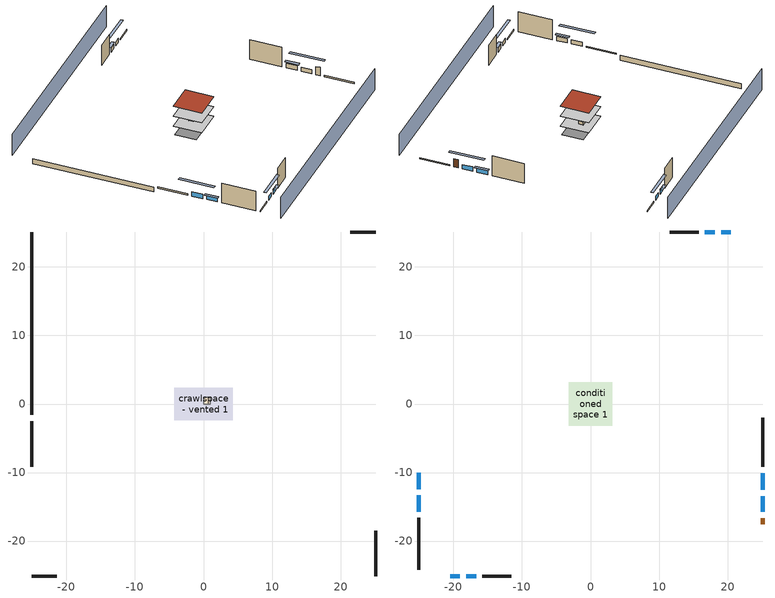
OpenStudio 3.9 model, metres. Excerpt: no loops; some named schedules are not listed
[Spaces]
crawlspace - vented 1
 floor foundation (Slab1 construction): -4.29,-2.38 -4.29,2.38 4.29,2.38 4.29,-2.38 z-0.91
 wall outside (RimJoist1 construction): -25.11,-2.52 -25.11,-9.14 z0.3:0.61
 wall outside (RimJoist2 construction): 25.11,25.11 21.42,25.11 z0.3:0.61
 wall outside (RimJoist3 construction): 25.11,-25.11 25.11,-18.49 z0.3:0.61
 wall outside (RimJoist4 construction): -25.11,-25.11 -21.42,-25.11 z0.3:0.61
 wall foundation (FoundationWall1 construction): -25.11,25.11 -25.11,-1.59 z-0.91:0.3
furnace airloop ret air space
 floor adiabatic (AdiabaticConst): 0,0 0,1 1,1 1,0 z0
 wall adiabatic (AdiabaticConst): 0,1 0,0 1,0 1,1 0,1 z0:1
 ceiling adiabatic (AdiabaticConst): 1,0 1,1 0,1 0,0 z1
conditioned space 1
 floor to crawlspace - vented 1 (Floor1 construction): -3.2,-3.2 -3.2,3.2 3.2,3.2 3.2,-3.2 z0.3
 floor adiabatic (AdiabaticFloorConstruction): -3.2,-3.2 -3.2,3.2 3.2,3.2 3.2,-3.2 z2.74
 wall outside (Wall1 construction): -25.11,-16.63 -25.11,-24.18 z0.3:5.18
 wall outside (Wall2 construction): 15.78,25.11 11.58,25.11 z0.3:5.18
 wall outside (Wall3 construction): 25.11,-9.16 25.11,-1.99 z0.3:5.18
 wall outside (Wall4 construction): -15.78,-25.11 -11.58,-25.11 z0.3:5.18
 wall outside (AdiabaticWallConstruction): -25.11,-10.06 -25.11,-12.42 / -25.11,-13.34 -25.11,-15.7 z0.3:1.37; 20.49,25.11 19.06,25.11 / 18.13,25.11 16.7,25.11 / -20.49,-25.11 -19.06,-25.11 / -18.13,-25.11 -16.7,-25.11 z0.3:1.28; 25.11,-15.72 25.11,-13.45 z0.3:1.34; 25.11,-12.53 25.11,-10.09 z0.3:1.4
 wall outside (AdiabaticWallConstruction 1): 25.11,-17.57 25.11,-16.65 z0.3:2.34
 window (WindowConstruction): -25.11,-10.06 -25.11,-12.42 z0.3:1.37
 window (WindowConstruction 1): -25.11,-13.35 -25.11,-15.7 z0.3:1.37
 window (WindowConstruction 2): 20.49,25.11 19.06,25.11 z0.3:1.28
 window (WindowConstruction 3): 18.13,25.11 16.7,25.11 z0.3:1.28
 window (WindowConstruction 4): 25.11,-15.72 25.11,-13.45 z0.3:1.34
 window (WindowConstruction 5): 25.11,-12.52 25.11,-10.09 z0.3:1.4
 window (WindowConstruction 6): -20.49,-25.11 -19.06,-25.11 z0.3:1.28
 window (WindowConstruction 7): -18.13,-25.11 -16.7,-25.11 z0.3:1.28
 door (Door): 25.11,-17.56 25.11,-16.65 z0.3:2.34
 ceiling adiabatic (AdiabaticFloorConstruction): 3.2,-3.2 3.2,3.2 -3.2,3.2 -3.2,-3.2 z2.74
 roof outside (Roof1 construction): -3.2,3.2 -3.2,-3.2 3.2,-3.2 3.2,3.2 z5.18
shading: -25.11,-29.68 25.11,-29.68 / 25.11,29.68 -25.11,29.68 z0:5.18; -25.11,-15.16 -25.11,-7.32 -25.72,-7.32 -25.72,-15.16 z4.11; -25.11,-16 -25.11,-13.04 -25.72,-13.04 -25.72,-16 z1.68; 16.32,25.11 23.23,25.11 23.23,25.72 16.32,25.72 z4.02; 16.4,25.11 18.44,25.11 18.44,25.72 16.4,25.72 z1.58; 25.11,-10.71 25.11,-18.46 25.72,-18.46 25.72,-10.71 z4.08; 25.11,-9.78 25.11,-12.83 25.72,-12.83 25.72,-9.78 z1.71; -16.32,-25.11 -23.23,-25.11 -23.23,-25.72 -16.32,-25.72 z4.02; -16.4,-25.11 -18.44,-25.11 -18.44,-25.72 -16.4,-25.72 z1.58
[Site]
Portland Intl Arpt_OR: Latitude {deg}=45.59; Longitude {deg}=-122.6; Time Zone {hr}=-8; Elevation {m}=33; Terrain=Suburbs; Keep Site Location Information=Yes
[Site:GroundTemperature:Shallow]
10.2558, 8.96328, 8.85977, 9.47314, 11.9355, 14.3863, 16.5111, 17.8571, 17.9714, 16.8767, 14.8061, 12.4304
[Site:WaterMainsTemperature]
Calculation Method=Schedule; Temperature Schedule=mains temperature schedule
[Building]
Building 1
[Material] Roughness=Rough
Name | Thickness {m} | Conductivity {W/m-K} | Density {kg/m3} | Specific Heat {J/kg-K} | Thermal Absorptance | Solar Absorptance | Visible Absorptance
asphalt or fiberglass shingles | 0.00635 | 0.162714 | 1121.4 | 1465.45 | 0.9 | 0.85 | 0.85
roof rigid ins | 0.103632 | 0.029427 | 32.04 | 1214.23 | 0.9 | 0.7 | 0.7
osb sheathing 0.75 in. | 0.01905 | 0.115458 | 512.64 | 1214.23 | 0.9 | 0.7 | 0.7
roof stud and cavity | 0.2032 | 0.0472382 | 78.34581 | 1123.46 | 0.9 | 0.7 | 0.7
gypsum board | 0.0127 | 0.160291 | 801 | 837.4 | 0.9 | 0.6 | 0.6
wood siding | 0.0254 | 0.102417 | 544.68 | 1172.36 | 0.9 | 0.85 | 0.85
osb sheathing 0.5 in. | 0.0127 | 0.115458 | 512.64 | 1214.23 | 0.9 | 0.7 | 0.7
wall stud and cavity | 0.1397 | 0.117713 | 139.0536 | 1170.24 | 0.9 | 0.7 | 0.7
rim joist stud and cavity | 0.0508 | 0.178688 | 50.32683 | 1063.81 | 0.9 | 0.6 | 0.6
floor stud and cavity | 0.1397 | 0.923637 | 92.3553 | 1139.71 | 0.9 | 0.7 | 0.7
floor covering | 0.0127 | 0.0433444 | 54.468 | 1339.84 | 0.9 | 0.6 | 0.6
concrete 8.0 in. | 0.2032 | 1.803125 | 2242.8 | 837.4 | 0.9 | 0.7 | 0.7
soil 0.5 in. | 0.0127 | 1.3848 | 1842.3 | 418.7 | 0.9 | 0.7 | 0.7
wood siding 1; wood siding 2 | 0.0254 | 0.102417 | 544.68 | 1172.36
wall rigid ins; floor rigid ins | 0.512978 | 0.029427 | 32.04 | 1214.23 | 0.9 | 0.7 | 0.7
wall stud and cavity 1 | 0.0889 | 0.380278 | 52.3479 | 1209.89 | 0.9 | 0.7 | 0.7
door material | 0.04445 | 0.0612267 | 512.64 | 1214.23 | 0.9 | 0.7 | 0.7
floor stud and cavity 1 | 0.1397 | 1.75129 | 37.0049 | 1207.88 | 0.9 | 0.7 | 0.7
wall stud and cavity 2 | 0.0889 | 0.391764 | 83.0341 | 1211.67 | 0.9 | 0.7 | 0.7
furniture material conditioned space 1 | 0.1524 | 0.115458 | 640.8 | 1214.23 | 0.9 | 0.6 | 0.6
[Construction]
Roof1 construction: asphalt or fiberglass shingles, roof rigid ins, osb sheathing 0.75 in., roof stud and cavity, gypsum board
Wall1 construction; Wall2 construction; Wall3 construction; Wall4 construction: wood siding, osb sheathing 0.5 in., wall stud and cavity, gypsum board
RimJoist1 construction; RimJoist2 construction; RimJoist3 construction; RimJoist4 construction: wood siding, rim joist stud and cavity
Floor1 construction: floor stud and cavity, osb sheathing 0.75 in., floor covering
FoundationWall1 construction: concrete 8.0 in.
Slab1 construction: soil 0.5 in.
WindowConstruction; WindowConstruction 1; WindowConstruction 2; WindowConstruction 3; WindowConstruction 4; WindowConstruction 5; WindowConstruction 6; WindowConstruction 7: WindowMaterial
AdiabaticWallConstruction: wood siding 1, wall rigid ins, wall stud and cavity 1, gypsum board
Door: door material
AdiabaticWallConstruction 1: wood siding 2, wall rigid ins, wall stud and cavity 1, gypsum board
AdiabaticFloorConstruction: floor stud and cavity 1, floor rigid ins, osb sheathing 0.75 in., floor covering
PartitionWallConstruction: gypsum board, wall stud and cavity 2, gypsum board
furniture construction conditioned space 1: furniture material conditioned space 1
AdiabaticConst: Adiabatic
[WindowMaterial:SimpleGlazingSystem]
WindowMaterial: U-Factor {W/m2-K}=2.78222; Solar Heat Gain Coefficient=0.56
[Material:NoMass]
Adiabatic: Roughness=Rough; Thermal Resistance {m2-K/W}=176.1
[ThermalZone] Multiplier=1; Use Ideal Air Loads=No
Name | Volume {m3} | Thermostat
conditioned space | 199.577 | conditioned space temperature setpoint
crawlspace - vented | 49.8943
furnace airloop ret air zone | 1
[Sizing:Zone] Zone Cooling Design Supply Air Temperature Input Method=SupplyAirTemperature; Zone Cooling Design Supply Air Temperature {C}=14; Zone Cooling Design Supply Air Temperature Difference {deltaC}=11.11; Zone Heating Design Supply Air Temperature Input Method=SupplyAirTemperature; Zone Heating Design Supply Air Temperature {C}=40; Zone Heating Design Supply Air Temperature Difference {deltaC}=11.11; Zone Cooling Design Supply Air Humidity Ratio {kg-H2O/kg-air}=0.0085; Zone Heating Design Supply Air Humidity Ratio {kg-H2O/kg-air}=0.008; Cooling Design Air Flow Method=DesignDay; Heating Design Air Flow Method=DesignDay; Account for Dedicated Outdoor Air System=No; Dedicated Outdoor Air System Control Strategy=NeutralSupplyAir; Dedicated Outdoor Air Low Setpoint Temperature for Design {C}=autosize; Dedicated Outdoor Air High Setpoint Temperature for Design {C}=autosize; Zone Load Sizing Method=Sensible Load Only No Latent Load; Zone Latent Cooling Design Supply Air Humidity Ratio Input Method=HumidityRatioDifference; Zone Cooling Design Supply Air Humidity Ratio Difference {kgWater/kgDryAir}=0.005; Zone Latent Heating Design Supply Air Humidity Ratio Input Method=HumidityRatioDifference; Zone Humidification Design Supply Air Humidity Ratio Difference {kgWater/kgDryAir}=0.005; Sizing Option=Coincident
crawlspace - vented; furnace airloop ret air zone
[Space]
Name | Thermal Zone | Volume {m3}
conditioned space 1 | conditioned space | 199.577
crawlspace - vented 1 | crawlspace - vented | 49.8943
furnace airloop ret air space | furnace airloop ret air zone
[ThermostatSetpoint:DualSetpoint]
conditioned space temperature setpoint: Heating Setpoint Temperature Schedule=heating setpoint; Cooling Setpoint Temperature Schedule=cooling setpoint; Temperature Difference Between Cutout And Setpoint {deltaC}=0
[Foundation:Kiva]
Foundation Kiva 1: Initial Indoor Air Temperature {C}=8.58325; Wall Height Above Grade {m}=0.3048; Wall Depth Below Slab {m}=0.2032
[Foundation:Kiva:Settings]
Soil Conductivity {W/m-K}=1.3848; Soil Density {kg/m3}=1842.3; Soil Specific Heat {J/kg-K}=418.7; Ground Solar Absorptivity=0.9; Ground Thermal Absorptivity=0.9; Ground Surface Roughness {m}=0.03; Far-Field Width {m}=40; Deep-Ground Boundary Condition=ZeroFlux; Deep-Ground Depth {m}=40; Minimum Cell Dimension {m}=0.2; Maximum Cell Growth Coefficient=3; Simulation Timestep=Timestep
[SurfaceProperty:ExposedFoundationPerimeter]
Slab1: Exposed Perimeter Calculation Method=TotalExposedPerimeter; Total Exposed Perimeter {m}=26.70048
[SurfaceProperty:IncidentSolarMultiplier] Incident Solar Multiplier=1; Incident Solar Multiplier Schedule=trans schedule winter=0.85 summer=0.7
Window1; Window2; Window3; Window4; Window5; Window6; Window7; Window8
[InternalMass:Definition] Design Level Calculation Method=SurfaceArea
Name | Construction | Surface Area {m2}
partition wall mass | PartitionWallConstruction | 81.84758
furniture mass conditioned space 1 | furniture construction conditioned space 1 | 32.73903
[InternalMass] Space or SpaceType=conditioned space 1; Multiplier=1
Name | Internal Mass Definition
partition wall mass | partition wall mass
furniture mass conditioned space 1 | furniture mass conditioned space 1
[EnergyManagementSystem:Sensor]
Name | Output Variable or Output Meter Index Key | Output Variable or Output Meter
water_heater_T_set | water heater setpoint | Schedule Value
out_pb_s |  | Site Outdoor Air Barometric Pressure
out_wt_s |  | Site Outdoor Air Humidity Ratio
site_vw_s |  | Site Wind Speed
cool_season | cooling season schedule | Schedule Value
furnace_airloop_AH_MFR_s | Node 5 | System Node Mass Flow Rate
furnace_airloop_AH_VFR_s | Node 5 | System Node Current Density Volume Flow Rate
furnace_airloop_AH_Tout_s | Node 5 | System Node Temperature
furnace_airloop_AH_Wout_s | Node 5 | System Node Humidity Ratio
furnace_airloop_RA_T_s | Node 8 | System Node Temperature
furnace_airloop_Ra_W_s | Node 8 | System Node Humidity Ratio
furnace_airloop_0_DZ_T_s | crawlspace - vented | Zone Air Temperature
furnace_airloop_0_DZ_W_s | crawlspace - vented | Zone Mean Air Humidity Ratio
natural_vent_s | natural vent schedule | Schedule Value
htg_sp_s | heating setpoint | Schedule Value
clg_sp_s | cooling setpoint | Schedule Value
mech_vent_range_fan_0_sch_s | mech vent range fan 0 schedule | Schedule Value
mech_vent_bath_fan_0_sch_s | mech vent bath fan 0 schedule | Schedule Value
clothes_dryer_exhaust_0_sch_s | clothes_dryer | Schedule Value
htg_load_cond |  | Heating:EnergyTransfer:Zone:CONDITIONED SPACE
clg_load_cond |  | Cooling:EnergyTransfer:Zone:CONDITIONED SPACE
htg_load_duct |  | Heating:EnergyTransfer:Zone:FURNACE AIRLOOP RET AIR ZONE
clg_load_duct |  | Cooling:EnergyTransfer:Zone:FURNACE AIRLOOP RET AIR ZONE
s_conv | Floor1 | Surface Inside Face Convection Heat Gain Energy
s_ig | Floor1 | Surface Inside Face Internal Gains Radiation Heat Gain Energy
s_sol | Floor1 | Surface Inside Face Solar Radiation Heat Gain Energy
s_lgt | Floor1 | Surface Inside Face Lights Radiation Heat Gain Energy
s_surf | Floor1 | Surface Inside Face Net Surface Thermal Radiation Heat Gain Energy
s_conv_1 | inferred conditioned ceiling | Surface Inside Face Convection Heat Gain Energy
s_ig_1 | inferred conditioned ceiling | Surface Inside Face Internal Gains Radiation Heat Gain Energy
s_sol_1 | inferred conditioned ceiling | Surface Inside Face Solar Radiation Heat Gain Energy
s_lgt_1 | inferred conditioned ceiling | Surface Inside Face Lights Radiation Heat Gain Energy
s_surf_1 | inferred conditioned ceiling | Surface Inside Face Net Surface Thermal Radiation Heat Gain Energy
s_conv_2 | inferred conditioned floor | Surface Inside Face Convection Heat Gain Energy
s_ig_2 | inferred conditioned floor | Surface Inside Face Internal Gains Radiation Heat Gain Energy
s_sol_2 | inferred conditioned floor | Surface Inside Face Solar Radiation Heat Gain Energy
s_lgt_2 | inferred conditioned floor | Surface Inside Face Lights Radiation Heat Gain Energy
s_surf_2 | inferred conditioned floor | Surface Inside Face Net Surface Thermal Radiation Heat Gain Energy
s_conv_3 | Roof1 | Surface Inside Face Convection Heat Gain Energy
s_ig_3 | Roof1 | Surface Inside Face Internal Gains Radiation Heat Gain Energy
s_sol_3 | Roof1 | Surface Inside Face Solar Radiation Heat Gain Energy
s_lgt_3 | Roof1 | Surface Inside Face Lights Radiation Heat Gain Energy
s_surf_3 | Roof1 | Surface Inside Face Net Surface Thermal Radiation Heat Gain Energy
ss_sol | Door1 | Surface Inside Face Solar Radiation Heat Gain Energy
ss_lgt | Door1 | Surface Inside Face Lights Radiation Heat Gain Energy
ss_conv | Door1 | Surface Inside Face Convection Heat Gain Energy
ss_ig | Door1 | Surface Inside Face Internal Gains Radiation Heat Gain Energy
ss_surf | Door1 | Surface Inside Face Net Surface Thermal Radiation Heat Gain Energy
ss_conv_1 | Window1 | Surface Inside Face Convection Heat Gain Energy
ss_ig_1 | Window1 | Surface Inside Face Internal Gains Radiation Heat Gain Energy
ss_surf_1 | Window1 | Surface Inside Face Net Surface Thermal Radiation Heat Gain Energy
ss_trans_in | Window1 | Surface Window Transmitted Solar Radiation Rate
ss_back_out | Window1 | Surface Window Shortwave from Zone Back Out Window Heat Transfer Rate
ss_trans_out | Window1 | Surface Inside Face Initial Transmitted Diffuse Transmitted Out Window Solar Radiation Rate
ss_conv_2 | Window2 | Surface Inside Face Convection Heat Gain Energy
ss_ig_2 | Window2 | Surface Inside Face Internal Gains Radiation Heat Gain Energy
ss_surf_2 | Window2 | Surface Inside Face Net Surface Thermal Radiation Heat Gain Energy
ss_trans_in_1 | Window2 | Surface Window Transmitted Solar Radiation Rate
ss_back_out_1 | Window2 | Surface Window Shortwave from Zone Back Out Window Heat Transfer Rate
ss_trans_out_1 | Window2 | Surface Inside Face Initial Transmitted Diffuse Transmitted Out Window Solar Radiation Rate
ss_conv_3 | Window3 | Surface Inside Face Convection Heat Gain Energy
ss_ig_3 | Window3 | Surface Inside Face Internal Gains Radiation Heat Gain Energy
ss_surf_3 | Window3 | Surface Inside Face Net Surface Thermal Radiation Heat Gain Energy
ss_trans_in_2 | Window3 | Surface Window Transmitted Solar Radiation Rate
ss_back_out_2 | Window3 | Surface Window Shortwave from Zone Back Out Window Heat Transfer Rate
ss_trans_out_2 | Window3 | Surface Inside Face Initial Transmitted Diffuse Transmitted Out Window Solar Radiation Rate
ss_conv_4 | Window4 | Surface Inside Face Convection Heat Gain Energy
ss_ig_4 | Window4 | Surface Inside Face Internal Gains Radiation Heat Gain Energy
ss_surf_4 | Window4 | Surface Inside Face Net Surface Thermal Radiation Heat Gain Energy
ss_trans_in_3 | Window4 | Surface Window Transmitted Solar Radiation Rate
ss_back_out_3 | Window4 | Surface Window Shortwave from Zone Back Out Window Heat Transfer Rate
ss_trans_out_3 | Window4 | Surface Inside Face Initial Transmitted Diffuse Transmitted Out Window Solar Radiation Rate
ss_conv_5 | Window5 | Surface Inside Face Convection Heat Gain Energy
ss_ig_5 | Window5 | Surface Inside Face Internal Gains Radiation Heat Gain Energy
ss_surf_5 | Window5 | Surface Inside Face Net Surface Thermal Radiation Heat Gain Energy
ss_trans_in_4 | Window5 | Surface Window Transmitted Solar Radiation Rate
ss_back_out_4 | Window5 | Surface Window Shortwave from Zone Back Out Window Heat Transfer Rate
ss_trans_out_4 | Window5 | Surface Inside Face Initial Transmitted Diffuse Transmitted Out Window Solar Radiation Rate
ss_conv_6 | Window6 | Surface Inside Face Convection Heat Gain Energy
ss_ig_6 | Window6 | Surface Inside Face Internal Gains Radiation Heat Gain Energy
ss_surf_6 | Window6 | Surface Inside Face Net Surface Thermal Radiation Heat Gain Energy
ss_trans_in_5 | Window6 | Surface Window Transmitted Solar Radiation Rate
ss_back_out_5 | Window6 | Surface Window Shortwave from Zone Back Out Window Heat Transfer Rate
ss_trans_out_5 | Window6 | Surface Inside Face Initial Transmitted Diffuse Transmitted Out Window Solar Radiation Rate
ss_conv_7 | Window7 | Surface Inside Face Convection Heat Gain Energy
ss_ig_7 | Window7 | Surface Inside Face Internal Gains Radiation Heat Gain Energy
ss_surf_7 | Window7 | Surface Inside Face Net Surface Thermal Radiation Heat Gain Energy
ss_trans_in_6 | Window7 | Surface Window Transmitted Solar Radiation Rate
ss_back_out_6 | Window7 | Surface Window Shortwave from Zone Back Out Window Heat Transfer Rate
ss_trans_out_6 | Window7 | Surface Inside Face Initial Transmitted Diffuse Transmitted Out Window Solar Radiation Rate
ss_conv_8 | Window8 | Surface Inside Face Convection Heat Gain Energy
ss_ig_8 | Window8 | Surface Inside Face Internal Gains Radiation Heat Gain Energy
ss_surf_8 | Window8 | Surface Inside Face Net Surface Thermal Radiation Heat Gain Energy
ss_trans_in_7 | Window8 | Surface Window Transmitted Solar Radiation Rate
ss_back_out_7 | Window8 | Surface Window Shortwave from Zone Back Out Window Heat Transfer Rate
ss_trans_out_7 | Window8 | Surface Inside Face Initial Transmitted Diffuse Transmitted Out Window Solar Radiation Rate
s_conv_4 | Wall1 | Surface Inside Face Convection Heat Gain Energy
s_ig_4 | Wall1 | Surface Inside Face Internal Gains Radiation Heat Gain Energy
s_sol_4 | Wall1 | Surface Inside Face Solar Radiation Heat Gain Energy
s_lgt_4 | Wall1 | Surface Inside Face Lights Radiation Heat Gain Energy
s_surf_4 | Wall1 | Surface Inside Face Net Surface Thermal Radiation Heat Gain Energy
s_conv_5 | Wall2 | Surface Inside Face Convection Heat Gain Energy
s_ig_5 | Wall2 | Surface Inside Face Internal Gains Radiation Heat Gain Energy
s_sol_5 | Wall2 | Surface Inside Face Solar Radiation Heat Gain Energy
s_lgt_5 | Wall2 | Surface Inside Face Lights Radiation Heat Gain Energy
s_surf_5 | Wall2 | Surface Inside Face Net Surface Thermal Radiation Heat Gain Energy
s_conv_6 | Wall3 | Surface Inside Face Convection Heat Gain Energy
s_ig_6 | Wall3 | Surface Inside Face Internal Gains Radiation Heat Gain Energy
s_sol_6 | Wall3 | Surface Inside Face Solar Radiation Heat Gain Energy
s_lgt_6 | Wall3 | Surface Inside Face Lights Radiation Heat Gain Energy
s_surf_6 | Wall3 | Surface Inside Face Net Surface Thermal Radiation Heat Gain Energy
s_conv_7 | Wall4 | Surface Inside Face Convection Heat Gain Energy
s_ig_7 | Wall4 | Surface Inside Face Internal Gains Radiation Heat Gain Energy
[ElectricEquipment:Definition] Design Level Calculation Method=EquipmentLevel
Name | Design Level {W} | Fraction Latent | Fraction Radiant | Fraction Lost
ceiling fan | 17.4759 | 0 | 0.558 | 0
clothes washer | 314.144 | 0.03 | 0.162 | 0.7
clothes dryer | 363.697 | 0.015 | 0.081 | 0.85
dishwasher | 887.928 | 0.3 | 0.18 | 0.4
fridge | 51.9007 | 0 | 0.6 | 0
freezer | 194.914 | 0 | 0.6 | 0
cooking range | 1444.59 | 0.08 | 0.432 | 0.2
misc tv | 877.877 | 0 | 0.6 | 0
misc plug loads | 635.9 | 0.021 | 0.558 | 0.049
whole house fan; mech vent house fan | 0 | 0 | 0 | 1
mech vent house fan cfis | 0 | 0 | 0 | 0
mech vent range fan 0 | 30 | 0 | 0 | 1
mech vent bath fan 0 | 15 | 0 | 0 | 1
[ElectricEquipment] Space or SpaceType=conditioned space 1
Name | Electric Equipment Definition | Schedule
ceiling fan | ceiling fan | ceiling_fan
clothes washer | clothes washer | clothes_washer
clothes dryer | clothes dryer | clothes_dryer
dishwasher | dishwasher | dishwasher
fridge | fridge | fridge schedule
freezer | freezer | freezer schedule
cooking range | cooking range | cooking_range
misc tv | misc tv | plug_loads_tv
misc plug loads | misc plug loads | plug_loads_other
whole house fan | whole house fan | Always On Discrete
mech vent house fan | mech vent house fan | mech vent house fan schedule
mech vent house fan cfis | mech vent house fan cfis | mech vent house fan cfis schedule
mech vent range fan 0 | mech vent range fan 0 | mech vent range fan 0 schedule
mech vent bath fan 0 | mech vent bath fan 0 | mech vent bath fan 0 schedule
[OtherEquipment:Definition] Design Level Calculation Method=EquipmentLevel
Name | Design Level {W} | Fraction Latent | Fraction Radiant | Fraction Lost
water heater sens; furnace airloop_0 SupSensLkToCond; furnace airloop_0 SupCondToLv; furnace airloop_0 RetCondToRP; furnace airloop_0 RetSensLkToRP; furnace airloop_0 SupCondToDZ; furnace airloop_0 RetCondToDZ; furnace airloop_0 SupSensLkToDZ; mech vent house fan sensible load | 0 | 0 | 0 | 0
water heater lat; furnace airloop_0 SupLatLkToCond; furnace airloop_0 RetLatLkToRP; furnace airloop_0 SupLatLkToDZ; mech vent house fan latent load | 0 | 1 | 0 | 0
water heater energy adjustment1 | 0.01 | 0 | 0 | 1
clothes dryer 2 | 4831.78 | 0.015 | 0.081 | 0.85
cooking range 2 | 0 | 0.08 | 0.432 | 0.2
general water use sensible | -61.6891 | 0 | 0.6 | 0
general water use latent | 62.594 | 1 | 0 | 0
[OtherEquipment]
Name | Other Equipment Definition | Space or SpaceType | Schedule | Fuel Type
water heater sens | water heater sens | conditioned space 1 | Always On Discrete
water heater lat | water heater lat | conditioned space 1 | Always On Discrete
water heater energy adjustment1 | water heater energy adjustment1 | conditioned space 1 | Always On Discrete | Electricity
clothes dryer 1 | clothes dryer 2 | conditioned space 1 | clothes_dryer | NaturalGas
cooking range 1 | cooking range 2 | conditioned space 1 | cooking_range | Electricity
general water use sensible | general water use sensible | conditioned space 1 | general water use schedule
general water use latent | general water use latent | conditioned space 1 | general water use schedule
furnace airloop_0 SupSensLkToCond | furnace airloop_0 SupSensLkToCond | conditioned space 1 | Always On Discrete
furnace airloop_0 SupLatLkToCond | furnace airloop_0 SupLatLkToCond | conditioned space 1 | Always On Discrete
furnace airloop_0 SupCondToLv | furnace airloop_0 SupCondToLv | conditioned space 1 | Always On Discrete
furnace airloop_0 RetCondToRP | furnace airloop_0 RetCondToRP | furnace airloop ret air space | Always On Discrete
furnace airloop_0 RetSensLkToRP | furnace airloop_0 RetSensLkToRP | furnace airloop ret air space | Always On Discrete
furnace airloop_0 RetLatLkToRP | furnace airloop_0 RetLatLkToRP | furnace airloop ret air space | Always On Discrete
furnace airloop_0 SupCondToDZ | furnace airloop_0 SupCondToDZ | crawlspace - vented 1 | Always On Discrete
furnace airloop_0 RetCondToDZ | furnace airloop_0 RetCondToDZ | crawlspace - vented 1 | Always On Discrete
furnace airloop_0 SupSensLkToDZ | furnace airloop_0 SupSensLkToDZ | crawlspace - vented 1 | Always On Discrete
furnace airloop_0 SupLatLkToDZ | furnace airloop_0 SupLatLkToDZ | crawlspace - vented 1 | Always On Discrete
mech vent house fan sensible load | mech vent house fan sensible load | conditioned space 1 | Always On Discrete
mech vent house fan latent load | mech vent house fan latent load | conditioned space 1 | Always On Discrete
[WaterUse:Equipment:Definition]
Name | Peak Flow Rate {m3/s}
clothes washer | 3.43348e-06
dishwasher | 7.08313e-06
[Lights:Definition]
interior lighting: Design Level Calculation Method=LightingLevel; Lighting Level {W}=213.472; Fraction Radiant=0.6; Fraction Visible=0.2; Return Air Fraction=0
[Lights]
interior lighting: Lights Definition=interior lighting; Space or SpaceType=conditioned space 1; Schedule=lighting_interior; Fraction Replaceable=1
[Exterior:Lights:Definition]
exterior lighting: Design Level {W}=8.28781
[Exterior:Lights]
exterior lighting: Exterior Lights Definition=exterior lighting; Schedule=exterior lighting schedule
[People:Definition]
occupants: Number of People Calculation Method=People; Number of People {people}=3; Fraction Radiant=0.314171; Sensible Heat Fraction=0.56303; Carbon Dioxide Generation Rate {m3/s-W}=0; Enable ASHRAE 55 Comfort Warnings=No; Mean Radiant Temperature Calculation Type=EnclosureAveraged
[People]
occupants: People Definition=occupants; Space or SpaceType=conditioned space 1; Number of People Schedule=occupants; Activity Level Schedule=occupants activity schedule; Multiplier=1
[ZoneMixing] Schedule=Always On Continuous; Design Flow Rate Calculation Method=Flow/Zone; Design Flow Rate {m3/s}=0
Name | Zone or Space | Source Zone or Space
furnace airloop_0 ZoneMixDZToCond mix | conditioned space | crawlspace - vented
furnace airloop_0 ZoneMixCondToDZ mix | crawlspace - vented | conditioned space
[SpaceInfiltration:DesignFlowRate] Schedule=Always On Discrete
Name | Space or SpaceType | Design Flow Rate Calculation Method | Design Flow Rate {m3/s} | Air Changes per Hour {1/hr} | Constant Term Coefficient | Temperature Term Coefficient | Velocity Term Coefficient | Velocity Squared Term Coefficient
natural vent flow; whole house fan flow; infil flow | conditioned space 1 | Flow/Space | 0
infil crawlspace - vented 1 | crawlspace - vented 1 | AirChanges/Hour |  | 2.6013 | 1 | 0 | 0 | 0
crawlspace_vented 1 duct leakage imbalance infil flow | crawlspace - vented 1 | Flow/Space | 0
